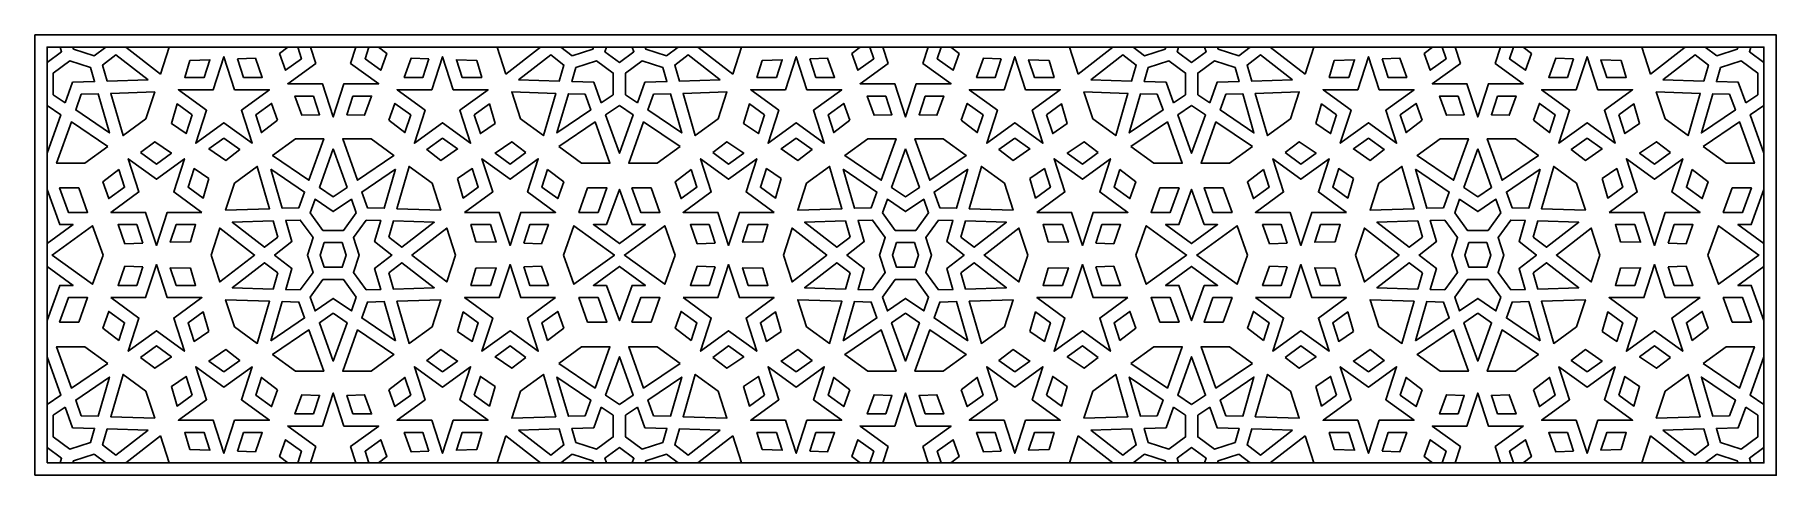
# Model space of a CAD drawing. Header units: millimetres. Extents: x -286 to 1134, y 53 to 412.
import ezdxf

# ---------------------------------------------------------------- set-up
doc = ezdxf.new("R2010")
doc.units = ezdxf.units.MM
doc.layers.get('0').update_dxf_attribs({"color": 1})

msp = doc.modelspace()

# ---------------------------------------------------------------- linework, layer by layer
for points in [[(-286.1, 53), (1133.7, 53), (1133.7, 412), (-286.1, 412)], [(-276.1, 63), (1123.7, 63), (1123.7, 402), (-276.1, 402)], [(-254.5, 400.3), (-255, 402), (-228.3, 402), (-237.6, 394.8)], [(-183.6, 380.1), (-212, 402), (-176.5, 402)], [(-71.8, 402), (-79.8, 402), (-86.5, 396.8), (-81.6, 383.2), (-68.7, 392.6)], [(-24.3, 402), (-28.6, 388.8), (-5.7, 372.1), (-34.1, 372.1), (-42.8, 345.1), (-51.6, 372.1), (-79.9, 372.1), (-57, 388.8), (-61.3, 402)], [(-5.8, 402), (-13.8, 402), (-16.9, 392.6), (-4, 383.2), (0.9, 396.8)], [(98, 380.1), (126.3, 402), (90.9, 402)], [(152, 394.8), (168.8, 400.3), (169.4, 402), (142.7, 402)], [(179.9, 402), (178.7, 398.2), (190.5, 389.6), (202.3, 398.2), (201, 402)], [(229, 394.8), (212.1, 400.3), (211.6, 402), (238.3, 402)], [(283, 380.1), (254.6, 402), (290.1, 402)], [(386.8, 402), (394.8, 402), (397.9, 392.6), (385, 383.2), (380.1, 396.8)], [(405.3, 402), (409.6, 388.8), (386.7, 372.1), (415, 372.1), (423.8, 345.1), (432.5, 372.1), (460.9, 372.1), (438, 388.8), (442.3, 402)], [(452.8, 402), (460.8, 402), (467.5, 396.8), (462.6, 383.2), (449.7, 392.6)], [(564.6, 380.1), (592.9, 402), (557.5, 402)], [(635.4, 400.3), (636, 402), (609.3, 402), (618.6, 394.8)], [(667.6, 402), (668.9, 398.2), (657.1, 389.6), (645.3, 398.2), (646.5, 402)], [(678.7, 400.3), (678.2, 402), (704.9, 402), (695.6, 394.8)], [(749.6, 380.1), (721.2, 402), (756.7, 402)], [(861.4, 402), (853.4, 402), (846.7, 396.8), (851.6, 383.2), (864.5, 392.6)], [(908.9, 402), (904.6, 388.8), (927.5, 372.1), (899.1, 372.1), (890.4, 345.1), (881.6, 372.1), (853.3, 372.1), (876.2, 388.8), (871.9, 402)], [(919.4, 402), (916.3, 392.6), (929.2, 383.2), (934.1, 396.8), (927.4, 402)], [(1031.2, 380.1), (1059.5, 402), (1024.1, 402)], [(1085.2, 394.8), (1102, 400.3), (1102.6, 402), (1075.9, 402)], [(-261.3, 356.6), (-255.3, 373.4), (-237.4, 373.9), (-240.7, 385.3), (-257.5, 390.8), (-271.1, 380.9), (-271.1, 363.2)], [(-193.8, 375.3), (-227.1, 374.3), (-230.9, 387.4), (-220.1, 395.7)], [(-123.2, 367.3), (-131.9, 394.2), (-140.7, 367.3), (-169, 367.3), (-146.1, 350.6), (-154.9, 323.6), (-131.9, 340.3), (-109, 323.6), (-117.7, 350.6), (-94.8, 367.3)], [(-159.8, 391.2), (-143.3, 391.7), (-148, 377.3), (-163.9, 377.3)], [(-120.8, 392.4), (-106.3, 392.9), (-100.7, 377.3), (-115.9, 377.3)], [(37.5, 367.3), (46.3, 394.2), (55.1, 367.3), (83.4, 367.3), (60.5, 350.6), (69.2, 323.6), (46.3, 340.3), (23.4, 323.6), (32.1, 350.6), (9.2, 367.3)], [(35.2, 392.4), (20.7, 392.9), (15.1, 377.3), (30.3, 377.3)], [(74.2, 391.2), (57.6, 391.7), (62.3, 377.3), (78.3, 377.3)], [(108.2, 375.3), (141.5, 374.3), (145.3, 387.4), (134.5, 395.7)], [(175.7, 356.6), (169.6, 373.4), (151.8, 373.9), (155.1, 385.3), (171.9, 390.8), (185.5, 380.9), (185.5, 363.2)], [(205.3, 356.6), (211.3, 373.4), (229.2, 373.9), (225.9, 385.3), (209.1, 390.8), (195.5, 380.9), (195.5, 363.2)], [(272.8, 375.3), (239.5, 374.3), (235.7, 387.4), (246.5, 395.7)], [(343.4, 367.3), (334.7, 394.2), (325.9, 367.3), (297.6, 367.3), (320.5, 350.6), (311.7, 323.6), (334.7, 340.3), (357.6, 323.6), (348.9, 350.6), (371.8, 367.3)], [(306.8, 391.2), (323.3, 391.7), (318.6, 377.3), (302.7, 377.3)], [(345.8, 392.4), (360.3, 392.9), (365.9, 377.3), (350.7, 377.3)], [(504.1, 367.3), (512.9, 394.2), (521.7, 367.3), (550, 367.3), (527.1, 350.6), (535.8, 323.6), (512.9, 340.3), (490, 323.6), (498.7, 350.6), (475.8, 367.3)], [(501.8, 392.4), (487.3, 392.9), (481.7, 377.3), (496.9, 377.3)], [(540.8, 391.2), (524.2, 391.7), (528.9, 377.3), (544.9, 377.3)], [(574.8, 375.3), (608.1, 374.3), (611.9, 387.4), (601.1, 395.7)], [(642.3, 356.6), (636.2, 373.4), (618.4, 373.9), (621.7, 385.3), (638.5, 390.8), (652.1, 380.9), (652.1, 363.2)], [(671.9, 356.6), (677.9, 373.4), (695.8, 373.9), (692.5, 385.3), (675.7, 390.8), (662.1, 380.9), (662.1, 363.2)], [(739.4, 375.3), (706.1, 374.3), (702.3, 387.4), (713.1, 395.7)], [(810, 367.3), (801.3, 394.2), (792.5, 367.3), (764.2, 367.3), (787.1, 350.6), (778.3, 323.6), (801.3, 340.3), (824.2, 323.6), (815.4, 350.6), (838.4, 367.3)], [(773.4, 391.2), (789.9, 391.7), (785.2, 377.3), (769.3, 377.3)], [(812.4, 392.4), (826.9, 392.9), (832.5, 377.3), (817.3, 377.3)], [(970.7, 367.3), (979.5, 394.2), (988.3, 367.3), (1016.6, 367.3), (993.7, 350.6), (1002.4, 323.6), (979.5, 340.3), (956.6, 323.6), (965.3, 350.6), (942.4, 367.3)], [(968.4, 392.4), (953.9, 392.9), (948.3, 377.3), (963.5, 377.3)], [(1007.4, 391.2), (990.8, 391.7), (995.5, 377.3), (1011.5, 377.3)], [(1041.4, 375.3), (1074.7, 374.3), (1078.5, 387.4), (1067.7, 395.7)], [(1108.9, 356.6), (1102.8, 373.4), (1085, 373.9), (1088.3, 385.3), (1105.1, 390.8), (1118.7, 380.9), (1118.7, 363.2)], [(-248.2, 363.6), (-252.8, 350.8), (-225.3, 332.1), (-234.5, 364)], [(-195.5, 343.5), (-214.2, 329.9), (-224.2, 364.3), (-188.4, 365.5)], [(-157.9, 346.8), (-162.8, 331.6), (-174.8, 339.8), (-170.1, 355.7)], [(-88.2, 342.5), (-101.3, 332.3), (-106, 346.8), (-93.1, 356.1)], [(-58.8, 362.1), (-53.9, 346.9), (-68.4, 346.5), (-74, 362.1)], [(-26.8, 362.1), (-31.7, 346.9), (-17.2, 346.5), (-11.6, 362.1)], [(2.6, 342.5), (15.7, 332.3), (20.4, 346.8), (7.5, 356.1)], [(72.2, 346.8), (77.2, 331.6), (89.1, 339.8), (84.5, 355.7)], [(109.9, 343.5), (128.6, 329.9), (138.6, 364.3), (102.7, 365.5)], [(162.5, 363.6), (167.2, 350.8), (139.6, 332.1), (148.9, 364)], [(218.4, 363.6), (213.8, 350.8), (241.3, 332.1), (232.1, 364)], [(271.1, 343.5), (252.4, 329.9), (242.4, 364.3), (278.2, 365.5)], [(308.7, 346.8), (303.8, 331.6), (291.8, 339.8), (296.5, 355.7)], [(378.4, 342.5), (365.3, 332.3), (360.6, 346.8), (373.5, 356.1)], [(407.8, 362.1), (412.7, 346.9), (398.2, 346.5), (392.6, 362.1)], [(439.8, 362.1), (434.9, 346.9), (449.4, 346.5), (455, 362.1)], [(469.2, 342.5), (482.3, 332.3), (487, 346.8), (474.1, 356.1)], [(538.8, 346.8), (543.8, 331.6), (555.7, 339.8), (551.1, 355.7)], [(576.5, 343.5), (595.2, 329.9), (605.2, 364.3), (569.3, 365.5)], [(629.1, 363.6), (633.8, 350.8), (606.2, 332.1), (615.5, 364)], [(685, 363.6), (680.4, 350.8), (707.9, 332.1), (698.7, 364)], [(737.7, 343.5), (719, 329.9), (709, 364.3), (744.8, 365.5)], [(775.3, 346.8), (770.4, 331.6), (758.4, 339.8), (763.1, 355.7)], [(845, 342.5), (831.9, 332.3), (827.2, 346.8), (840.1, 356.1)], [(874.4, 362.1), (879.3, 346.9), (864.8, 346.5), (859.2, 362.1)], [(906.4, 362.1), (901.5, 346.9), (916, 346.5), (921.6, 362.1)], [(935.8, 342.5), (948.9, 332.3), (953.6, 346.8), (940.7, 356.1)], [(1005.4, 346.8), (1010.4, 331.6), (1022.3, 339.8), (1017.7, 355.7)], [(1043.1, 343.5), (1061.8, 329.9), (1071.8, 364.3), (1035.9, 365.5)], [(1095.7, 363.6), (1100.4, 350.8), (1072.8, 332.1), (1082.1, 364)], [(-226.6, 320.9), (-256.3, 341), (-268.4, 307.3), (-245.3, 307.3)], [(141, 320.9), (170.7, 341), (182.8, 307.3), (159.7, 307.3)], [(190.5, 354.5), (201.8, 346.8), (190.5, 315.5), (179.2, 346.8)], [(240, 320.9), (210.3, 341), (198.2, 307.3), (221.3, 307.3)], [(607.6, 320.9), (637.3, 341), (649.4, 307.3), (626.3, 307.3)], [(657.1, 354.5), (645.8, 346.8), (657.1, 315.5), (668.4, 346.8)], [(706.6, 320.9), (676.9, 341), (664.8, 307.3), (687.9, 307.3)], [(1074.2, 320.9), (1103.9, 341), (1116, 307.3), (1092.9, 307.3)], [(-131.9, 327.9), (-119, 318.6), (-130.5, 309.7), (-144.2, 319)], [(-73.6, 327.3), (-50.5, 327.3), (-62.6, 293.5), (-92.3, 313.7)], [(-12, 327.3), (-35.1, 327.3), (-23, 293.5), (6.7, 313.7)], [(46.3, 327.9), (33.4, 318.6), (44.9, 309.7), (58.6, 319)], [(334.7, 327.9), (347.6, 318.6), (336.1, 309.7), (322.4, 319)], [(393, 327.3), (416.1, 327.3), (404, 293.5), (374.3, 313.7)], [(454.6, 327.3), (431.5, 327.3), (443.6, 293.5), (473.3, 313.7)], [(512.9, 327.9), (500, 318.6), (511.5, 309.7), (525.2, 319)], [(801.3, 327.9), (814.2, 318.6), (802.7, 309.7), (789, 319)], [(859.6, 327.3), (882.7, 327.3), (870.6, 293.5), (840.9, 313.7)], [(921.2, 327.3), (898.1, 327.3), (910.2, 293.5), (939.9, 313.7)], [(979.5, 327.9), (966.6, 318.6), (978.1, 309.7), (991.8, 319)], [(-199.9, 316), (-188.4, 324.9), (-174.7, 315.6), (-187, 306.7)], [(-42.8, 319.1), (-54.1, 287.7), (-42.8, 280.1), (-31.5, 287.7)], [(114.3, 316), (102.8, 324.9), (89.1, 315.6), (101.4, 306.7)], [(266.7, 316), (278.2, 324.9), (291.9, 315.6), (279.6, 306.7)], [(423.8, 319.1), (435.1, 287.7), (423.8, 280.1), (412.5, 287.7)], [(580.9, 316), (569.4, 324.9), (555.7, 315.6), (568, 306.7)], [(733.3, 316), (744.8, 324.9), (758.5, 315.6), (746.2, 306.7)], [(890.4, 319.1), (879.1, 287.7), (890.4, 280.1), (901.7, 287.7)], [(1047.5, 316), (1036, 324.9), (1022.3, 315.6), (1034.6, 306.7)], [(-217.6, 302.3), (-212.9, 287.8), (-225.8, 278.5), (-230.7, 292.1)], [(-149.9, 267.3), (-178.2, 267.3), (-187, 240.4), (-195.8, 267.3), (-224.1, 267.3), (-201.2, 284), (-209.9, 311), (-187, 294.3), (-164.1, 311), (-172.8, 284)], [(-144.2, 294.8), (-148.8, 278.9), (-161.1, 287.8), (-156.1, 303)], [(-123.4, 291.1), (-130.6, 269.1), (-94.7, 270.2), (-104.7, 304.7)], [(-93.7, 302.5), (-84.4, 270.6), (-70.8, 271), (-66.1, 283.8)], [(8, 302.5), (-1.2, 270.6), (-14.9, 271), (-19.5, 283.8)], [(37.8, 291.1), (44.9, 269.1), (9.1, 270.2), (19.1, 304.7)], [(58.5, 294.8), (63.2, 278.9), (75.4, 287.8), (70.5, 303)], [(64.3, 267.3), (92.6, 267.3), (101.4, 240.4), (110.1, 267.3), (138.5, 267.3), (115.6, 284), (124.3, 311), (101.4, 294.3), (78.4, 311), (87.2, 284)], [(132, 302.3), (127.3, 287.8), (140.2, 278.5), (145.1, 292.1)], [(249, 302.3), (253.7, 287.8), (240.8, 278.5), (235.9, 292.1)], [(316.7, 267.3), (288.4, 267.3), (279.6, 240.4), (270.8, 267.3), (242.5, 267.3), (265.4, 284), (256.7, 311), (279.6, 294.3), (302.5, 311), (293.8, 284)], [(322.4, 294.8), (317.8, 278.9), (305.5, 287.8), (310.5, 303)], [(343.2, 291.1), (336, 269.1), (371.9, 270.2), (361.9, 304.7)], [(372.9, 302.5), (382.2, 270.6), (395.8, 271), (400.5, 283.8)], [(474.6, 302.5), (465.4, 270.6), (451.7, 271), (447.1, 283.8)], [(504.4, 291.1), (511.5, 269.1), (475.7, 270.2), (485.7, 304.7)], [(525.1, 294.8), (529.8, 278.9), (542, 287.8), (537.1, 303)], [(530.9, 267.3), (559.2, 267.3), (568, 240.4), (576.7, 267.3), (605.1, 267.3), (582.2, 284), (590.9, 311), (568, 294.3), (545, 311), (553.8, 284)], [(598.6, 302.3), (593.9, 287.8), (606.8, 278.5), (611.7, 292.1)], [(715.6, 302.3), (720.3, 287.8), (707.4, 278.5), (702.5, 292.1)], [(783.3, 267.3), (755, 267.3), (746.2, 240.4), (737.4, 267.3), (709.1, 267.3), (732, 284), (723.3, 311), (746.2, 294.3), (769.1, 311), (760.4, 284)], [(789, 294.8), (784.4, 278.9), (772.1, 287.8), (777.1, 303)], [(809.8, 291.1), (802.6, 269.1), (838.5, 270.2), (828.5, 304.7)], [(839.5, 302.5), (848.8, 270.6), (862.4, 271), (867.1, 283.8)], [(941.2, 302.5), (932, 270.6), (918.3, 271), (913.7, 283.8)], [(971, 291.1), (978.1, 269.1), (942.3, 270.2), (952.3, 304.7)], [(991.7, 294.8), (996.4, 278.9), (1008.6, 287.8), (1003.7, 303)], [(997.5, 267.3), (1025.8, 267.3), (1034.6, 240.4), (1043.3, 267.3), (1071.7, 267.3), (1048.7, 284), (1057.5, 311), (1034.6, 294.3), (1011.6, 311), (1020.4, 284)], [(1065.2, 302.3), (1060.5, 287.8), (1073.4, 278.5), (1078.3, 292.1)], [(-250.3, 287.3), (-265.9, 287.3), (-258.7, 267.3), (-243.1, 267.3)], [(164.6, 287.3), (180.3, 287.3), (173.1, 267.3), (157.5, 267.3)], [(180.1, 257.3), (169.3, 257.3), (190.5, 241.9), (211.7, 257.3), (200.8, 257.3), (190.5, 286)], [(216.3, 287.3), (200.7, 287.3), (207.9, 267.3), (223.5, 267.3)], [(631.2, 287.3), (646.9, 287.3), (639.7, 267.3), (624, 267.3)], [(667.4, 257.3), (678.3, 257.3), (657.1, 241.9), (635.9, 257.3), (646.7, 257.3), (657.1, 286)], [(682.9, 287.3), (667.3, 287.3), (674.5, 267.3), (690.1, 267.3)], [(1097.8, 287.3), (1113.5, 287.3), (1106.3, 267.3), (1090.6, 267.3)], [(-24, 266.9), (-28, 278), (-42.8, 268), (-57.6, 278), (-61.6, 266.9), (-51.2, 252.6), (-34.4, 252.6)], [(405, 266.9), (409, 278), (423.8, 268), (438.6, 278), (442.6, 266.9), (432.2, 252.6), (415.4, 252.6)], [(909.2, 266.9), (905.2, 278), (890.4, 268), (875.6, 278), (871.6, 266.9), (882, 252.6), (898.8, 252.6)], [(-230.5, 232.5), (-239.1, 208.7), (-272, 232.5), (-239.1, 256.4)], [(-198.1, 242.2), (-212.6, 241.7), (-218.2, 257.3), (-203, 257.3)], [(-171, 257.3), (-155, 257.3), (-159.1, 243.4), (-175.7, 242.9)], [(-88, 247.2), (-98.8, 238.9), (-125.1, 259.3), (-91.8, 260.3)], [(-69.7, 204.1), (-59.3, 218.4), (-63.9, 232.5), (-59.3, 246.7), (-69.7, 261), (-81.5, 260.7), (-76.5, 243.5), (-90.6, 232.5), (-76.5, 221.6), (-81.5, 204.4)], [(-15.9, 204.1), (-26.3, 218.4), (-21.7, 232.5), (-26.3, 246.7), (-15.9, 261), (-4.1, 260.7), (-9.1, 243.5), (5, 232.5), (-9.1, 221.6), (-4.1, 204.4)], [(2.4, 247.2), (13.2, 238.9), (39.5, 259.3), (6.2, 260.3)], [(85.3, 257.3), (69.4, 257.3), (73.5, 243.4), (90, 242.9)], [(112.5, 242.2), (127, 241.7), (132.6, 257.3), (117.4, 257.3)], [(144.9, 232.5), (153.5, 208.7), (186.4, 232.5), (153.5, 256.4)], [(236.1, 232.5), (227.5, 208.7), (194.6, 232.5), (227.5, 256.4)], [(268.5, 242.2), (254, 241.7), (248.4, 257.3), (263.6, 257.3)], [(295.6, 257.3), (311.6, 257.3), (307.5, 243.4), (290.9, 242.9)], [(378.6, 247.2), (367.8, 238.9), (341.5, 259.3), (374.8, 260.3)], [(396.9, 204.1), (407.3, 218.4), (402.7, 232.5), (407.3, 246.7), (396.9, 261), (385.1, 260.7), (390.1, 243.5), (376, 232.5), (390.1, 221.6), (385.1, 204.4)], [(450.7, 204.1), (440.3, 218.4), (444.9, 232.5), (440.3, 246.7), (450.7, 261), (462.5, 260.7), (457.5, 243.5), (471.6, 232.5), (457.5, 221.6), (462.5, 204.4)], [(469, 247.2), (479.8, 238.9), (506.1, 259.3), (472.8, 260.3)], [(551.9, 257.3), (536, 257.3), (540.1, 243.4), (556.6, 242.9)], [(579.1, 242.2), (593.6, 241.7), (599.2, 257.3), (584, 257.3)], [(611.5, 232.5), (620.1, 208.7), (653, 232.5), (620.1, 256.4)], [(702.7, 232.5), (694.1, 208.7), (661.2, 232.5), (694.1, 256.4)], [(735.1, 242.2), (720.6, 241.7), (715, 257.3), (730.2, 257.3)], [(762.2, 257.3), (778.2, 257.3), (774.1, 243.4), (757.5, 242.9)], [(845.2, 247.2), (834.4, 238.9), (808.1, 259.3), (841.4, 260.3)], [(863.5, 204.1), (873.9, 218.4), (869.3, 232.5), (873.9, 246.7), (863.5, 261), (851.7, 260.7), (856.7, 243.5), (842.6, 232.5), (856.7, 221.6), (851.7, 204.4)], [(917.3, 204.1), (906.9, 218.4), (911.5, 232.5), (906.9, 246.7), (917.3, 261), (929.1, 260.7), (924.1, 243.5), (938.2, 232.5), (924.1, 221.6), (929.1, 204.4)], [(935.6, 247.2), (946.4, 238.9), (972.7, 259.3), (939.4, 260.3)], [(1018.5, 257.3), (1002.6, 257.3), (1006.7, 243.4), (1023.2, 242.9)], [(1045.7, 242.2), (1060.2, 241.7), (1065.8, 257.3), (1050.6, 257.3)], [(1078.1, 232.5), (1086.7, 208.7), (1119.6, 232.5), (1086.7, 256.4)], [(-142.4, 232.5), (-135.3, 210.6), (-107, 232.5), (-135.3, 254.5)], [(-35.5, 242.6), (-32.3, 232.5), (-35.5, 222.5), (-50.1, 222.5), (-53.4, 232.5), (-50.1, 242.6)], [(56.8, 232.5), (49.7, 210.6), (21.3, 232.5), (49.7, 254.5)], [(324.2, 232.5), (331.3, 210.6), (359.6, 232.5), (331.3, 254.5)], [(416.5, 242.6), (413.2, 232.5), (416.5, 222.5), (431.1, 222.5), (434.3, 232.5), (431.1, 242.6)], [(523.4, 232.5), (516.3, 210.6), (487.9, 232.5), (516.3, 254.5)], [(790.8, 232.5), (797.9, 210.6), (826.2, 232.5), (797.9, 254.5)], [(897.7, 242.6), (900.9, 232.5), (897.7, 222.5), (883.1, 222.5), (879.8, 232.5), (883.1, 242.6)], [(990, 232.5), (982.9, 210.6), (954.5, 232.5), (982.9, 254.5)], [(-224.1, 197.8), (-195.8, 197.8), (-187, 224.7), (-178.2, 197.8), (-149.9, 197.8), (-172.8, 181.1), (-164.1, 154.1), (-187, 170.8), (-209.9, 154.1), (-201.2, 181.1)], [(-198.1, 222.9), (-212.6, 223.4), (-218.2, 207.8), (-203, 207.8)], [(-171, 207.8), (-155, 207.8), (-159.1, 221.7), (-175.7, 222.2)], [(-88, 217.9), (-98.8, 226.2), (-125.1, 205.8), (-91.8, 204.8)], [(2.4, 217.9), (13.2, 226.2), (39.5, 205.8), (6.2, 204.8)], [(138.5, 197.8), (110.1, 197.8), (101.4, 224.7), (92.6, 197.8), (64.3, 197.8), (87.2, 181.1), (78.4, 154.1), (101.4, 170.8), (124.3, 154.1), (115.6, 181.1)], [(85.3, 207.8), (69.4, 207.8), (73.5, 221.7), (90, 222.2)], [(112.5, 222.9), (127, 223.4), (132.6, 207.8), (117.4, 207.8)], [(180.1, 207.8), (169.3, 207.8), (190.5, 223.2), (211.7, 207.8), (200.8, 207.8), (190.5, 179.1)], [(242.5, 197.8), (270.8, 197.8), (279.6, 224.7), (288.4, 197.8), (316.7, 197.8), (293.8, 181.1), (302.5, 154.1), (279.6, 170.8), (256.7, 154.1), (265.4, 181.1)], [(268.5, 222.9), (254, 223.4), (248.4, 207.8), (263.6, 207.8)], [(295.6, 207.8), (311.6, 207.8), (307.5, 221.7), (290.9, 222.2)], [(378.6, 217.9), (367.8, 226.2), (341.5, 205.8), (374.8, 204.8)], [(469, 217.9), (479.8, 226.2), (506.1, 205.8), (472.8, 204.8)], [(605.1, 197.8), (576.7, 197.8), (568, 224.7), (559.2, 197.8), (530.9, 197.8), (553.8, 181.1), (545, 154.1), (568, 170.8), (590.9, 154.1), (582.2, 181.1)], [(551.9, 207.8), (536, 207.8), (540.1, 221.7), (556.6, 222.2)], [(579.1, 222.9), (593.6, 223.4), (599.2, 207.8), (584, 207.8)], [(667.4, 207.8), (678.3, 207.8), (657.1, 223.2), (635.9, 207.8), (646.7, 207.8), (657.1, 179.1)], [(709.1, 197.8), (737.4, 197.8), (746.2, 224.7), (755, 197.8), (783.3, 197.8), (760.4, 181.1), (769.1, 154.1), (746.2, 170.8), (723.3, 154.1), (732, 181.1)], [(735.1, 222.9), (720.6, 223.4), (715, 207.8), (730.2, 207.8)], [(762.2, 207.8), (778.2, 207.8), (774.1, 221.7), (757.5, 222.2)], [(845.2, 217.9), (834.4, 226.2), (808.1, 205.8), (841.4, 204.8)], [(935.6, 217.9), (946.4, 226.2), (972.7, 205.8), (939.4, 204.8)], [(1071.7, 197.8), (1043.3, 197.8), (1034.6, 224.7), (1025.8, 197.8), (997.5, 197.8), (1020.4, 181.1), (1011.6, 154.1), (1034.6, 170.8), (1057.5, 154.1), (1048.7, 181.1)], [(1018.5, 207.8), (1002.6, 207.8), (1006.7, 221.7), (1023.2, 222.2)], [(1045.7, 222.9), (1060.2, 223.4), (1065.8, 207.8), (1050.6, 207.8)], [(-24, 198.2), (-28, 187), (-42.8, 197.1), (-57.6, 187), (-61.6, 198.2), (-51.2, 212.5), (-34.4, 212.5)], [(405, 198.2), (409, 187), (423.8, 197.1), (438.6, 187), (442.6, 198.2), (432.2, 212.5), (415.4, 212.5)], [(909.2, 198.2), (905.2, 187), (890.4, 197.1), (875.6, 187), (871.6, 198.2), (882, 212.5), (898.8, 212.5)], [(-250.3, 177.8), (-265.9, 177.8), (-258.7, 197.8), (-243.1, 197.8)], [(-217.6, 162.8), (-212.9, 177.3), (-225.8, 186.6), (-230.7, 173)], [(-144.2, 170.3), (-148.8, 186.2), (-161.1, 177.3), (-156.1, 162.1)], [(-123.4, 174), (-130.6, 196), (-94.7, 194.8), (-104.7, 160.4)], [(-93.7, 162.5), (-84.4, 194.5), (-70.8, 194.1), (-66.1, 181.2)], [(-42.8, 185), (-31.5, 177.3), (-42.8, 146), (-54.1, 177.3)], [(8, 162.5), (-1.2, 194.5), (-14.9, 194.1), (-19.5, 181.2)], [(37.8, 174), (44.9, 196), (9.1, 194.8), (19.1, 160.4)], [(58.5, 170.3), (63.2, 186.2), (75.4, 177.3), (70.5, 162.1)], [(132, 162.8), (127.3, 177.3), (140.2, 186.6), (145.1, 173)], [(164.6, 177.8), (180.3, 177.8), (173.1, 197.8), (157.5, 197.8)], [(216.3, 177.8), (200.7, 177.8), (207.9, 197.8), (223.5, 197.8)], [(249, 162.8), (253.7, 177.3), (240.8, 186.6), (235.9, 173)], [(322.4, 170.3), (317.8, 186.2), (305.5, 177.3), (310.5, 162.1)], [(343.2, 174), (336, 196), (371.9, 194.8), (361.9, 160.4)], [(372.9, 162.5), (382.2, 194.5), (395.8, 194.1), (400.5, 181.2)], [(423.8, 185), (412.5, 177.3), (423.8, 146), (435.1, 177.3)], [(474.6, 162.5), (465.4, 194.5), (451.7, 194.1), (447.1, 181.2)], [(504.4, 174), (511.5, 196), (475.7, 194.8), (485.7, 160.4)], [(525.1, 170.3), (529.8, 186.2), (542, 177.3), (537.1, 162.1)], [(598.6, 162.8), (593.9, 177.3), (606.8, 186.6), (611.7, 173)], [(631.2, 177.8), (646.9, 177.8), (639.7, 197.8), (624, 197.8)], [(682.9, 177.8), (667.3, 177.8), (674.5, 197.8), (690.1, 197.8)], [(715.6, 162.8), (720.3, 177.3), (707.4, 186.6), (702.5, 173)], [(789, 170.3), (784.4, 186.2), (772.1, 177.3), (777.1, 162.1)], [(809.8, 174), (802.6, 196), (838.5, 194.8), (828.5, 160.4)], [(839.5, 162.5), (848.8, 194.5), (862.4, 194.1), (867.1, 181.2)], [(890.4, 185), (901.7, 177.3), (890.4, 146), (879.1, 177.3)], [(941.2, 162.5), (932, 194.5), (918.3, 194.1), (913.7, 181.2)], [(971, 174), (978.1, 196), (942.3, 194.8), (952.3, 160.4)], [(991.7, 170.3), (996.4, 186.2), (1008.6, 177.3), (1003.7, 162.1)], [(1065.2, 162.8), (1060.5, 177.3), (1073.4, 186.6), (1078.3, 173)], [(1097.8, 177.8), (1113.5, 177.8), (1106.3, 197.8), (1090.6, 197.8)], [(-73.6, 137.8), (-50.5, 137.8), (-62.6, 171.5), (-92.3, 151.4)], [(-12, 137.8), (-35.1, 137.8), (-23, 171.5), (6.7, 151.4)], [(393, 137.8), (416.1, 137.8), (404, 171.5), (374.3, 151.4)], [(454.6, 137.8), (431.5, 137.8), (443.6, 171.5), (473.3, 151.4)], [(859.6, 137.8), (882.7, 137.8), (870.6, 171.5), (840.9, 151.4)], [(921.2, 137.8), (898.1, 137.8), (910.2, 171.5), (939.9, 151.4)], [(-226.6, 144.2), (-256.3, 124), (-268.4, 157.8), (-245.3, 157.8)], [(-199.9, 149.1), (-188.4, 140.2), (-174.7, 149.5), (-187, 158.4)], [(114.3, 149.1), (102.8, 140.2), (89.1, 149.5), (101.4, 158.4)], [(141, 144.2), (170.7, 124), (182.8, 157.8), (159.7, 157.8)], [(240, 144.2), (210.3, 124), (198.2, 157.8), (221.3, 157.8)], [(266.7, 149.1), (278.2, 140.2), (291.9, 149.5), (279.6, 158.4)], [(580.9, 149.1), (569.4, 140.2), (555.7, 149.5), (568, 158.4)], [(607.6, 144.2), (637.3, 124), (649.4, 157.8), (626.3, 157.8)], [(706.6, 144.2), (676.9, 124), (664.8, 157.8), (687.9, 157.8)], [(733.3, 149.1), (744.8, 140.2), (758.5, 149.5), (746.2, 158.4)], [(1047.5, 149.1), (1036, 140.2), (1022.3, 149.5), (1034.6, 158.4)], [(1074.2, 144.2), (1103.9, 124), (1116, 157.8), (1092.9, 157.8)], [(-131.9, 137.2), (-119, 146.5), (-130.5, 155.4), (-144.2, 146.1)], [(46.3, 137.2), (33.4, 146.5), (44.9, 155.4), (58.6, 146.1)], [(190.5, 110.6), (201.8, 118.2), (190.5, 149.6), (179.2, 118.2)], [(334.7, 137.2), (347.6, 146.5), (336.1, 155.4), (322.4, 146.1)], [(512.9, 137.2), (500, 146.5), (511.5, 155.4), (525.2, 146.1)], [(657.1, 110.6), (645.8, 118.2), (657.1, 149.6), (668.4, 118.2)], [(801.3, 137.2), (814.2, 146.5), (802.7, 155.4), (789, 146.1)], [(979.5, 137.2), (966.6, 146.5), (978.1, 155.4), (991.8, 146.1)], [(-248.2, 101.5), (-252.8, 114.3), (-225.3, 133), (-234.5, 101.1)], [(-195.5, 121.6), (-214.2, 135.2), (-224.2, 100.7), (-188.4, 99.6)], [(-157.9, 118.3), (-162.8, 133.5), (-174.8, 125.3), (-170.1, 109.4)], [(-123.2, 97.8), (-131.9, 70.9), (-140.7, 97.8), (-169, 97.8), (-146.1, 114.5), (-154.9, 141.5), (-131.9, 124.8), (-109, 141.5), (-117.7, 114.5), (-94.8, 97.8)], [(-88.2, 122.6), (-101.3, 132.8), (-106, 118.3), (-93.1, 108.9)], [(2.6, 122.6), (15.7, 132.8), (20.4, 118.3), (7.5, 108.9)], [(37.5, 97.8), (46.3, 70.9), (55.1, 97.8), (83.4, 97.8), (60.5, 114.5), (69.2, 141.5), (46.3, 124.8), (23.4, 141.5), (32.1, 114.5), (9.2, 97.8)], [(72.2, 118.3), (77.2, 133.5), (89.1, 125.3), (84.5, 109.4)], [(109.9, 121.6), (128.6, 135.2), (138.6, 100.7), (102.7, 99.6)], [(162.5, 101.5), (167.2, 114.3), (139.6, 133), (148.9, 101.1)], [(218.4, 101.5), (213.8, 114.3), (241.3, 133), (232.1, 101.1)], [(271.1, 121.6), (252.4, 135.2), (242.4, 100.7), (278.2, 99.6)], [(308.7, 118.3), (303.8, 133.5), (291.8, 125.3), (296.5, 109.4)], [(343.4, 97.8), (334.7, 70.9), (325.9, 97.8), (297.6, 97.8), (320.5, 114.5), (311.7, 141.5), (334.7, 124.8), (357.6, 141.5), (348.9, 114.5), (371.8, 97.8)], [(378.4, 122.6), (365.3, 132.8), (360.6, 118.3), (373.5, 108.9)], [(469.2, 122.6), (482.3, 132.8), (487, 118.3), (474.1, 108.9)], [(504.1, 97.8), (512.9, 70.9), (521.7, 97.8), (550, 97.8), (527.1, 114.5), (535.8, 141.5), (512.9, 124.8), (490, 141.5), (498.7, 114.5), (475.8, 97.8)], [(538.8, 118.3), (543.8, 133.5), (555.7, 125.3), (551.1, 109.4)], [(576.5, 121.6), (595.2, 135.2), (605.2, 100.7), (569.3, 99.6)], [(629.1, 101.5), (633.8, 114.3), (606.2, 133), (615.5, 101.1)], [(685, 101.5), (680.4, 114.3), (707.9, 133), (698.7, 101.1)], [(737.7, 121.6), (719, 135.2), (709, 100.7), (744.8, 99.6)], [(775.3, 118.3), (770.4, 133.5), (758.4, 125.3), (763.1, 109.4)], [(810, 97.8), (801.3, 70.9), (792.5, 97.8), (764.2, 97.8), (787.1, 114.5), (778.3, 141.5), (801.3, 124.8), (824.2, 141.5), (815.4, 114.5), (838.4, 97.8)], [(845, 122.6), (831.9, 132.8), (827.2, 118.3), (840.1, 108.9)], [(935.8, 122.6), (948.9, 132.8), (953.6, 118.3), (940.7, 108.9)], [(970.7, 97.8), (979.5, 70.9), (988.3, 97.8), (1016.6, 97.8), (993.7, 114.5), (1002.4, 141.5), (979.5, 124.8), (956.6, 141.5), (965.3, 114.5), (942.4, 97.8)], [(1005.4, 118.3), (1010.4, 133.5), (1022.3, 125.3), (1017.7, 109.4)], [(1043.1, 121.6), (1061.8, 135.2), (1071.8, 100.7), (1035.9, 99.6)], [(1095.7, 101.5), (1100.4, 114.3), (1072.8, 133), (1082.1, 101.1)], [(-24.3, 63), (-28.6, 76.3), (-5.7, 93), (-34.1, 93), (-42.8, 120), (-51.6, 93), (-79.9, 93), (-57, 76.3), (-61.3, 63)], [(-58.8, 103), (-53.9, 118.1), (-68.4, 118.6), (-74, 103)], [(-26.8, 103), (-31.7, 118.1), (-17.2, 118.6), (-11.6, 103)], [(405.3, 63), (409.6, 76.3), (386.7, 93), (415, 93), (423.8, 120), (432.5, 93), (460.9, 93), (438, 76.3), (442.3, 63)], [(407.8, 103), (412.7, 118.1), (398.2, 118.6), (392.6, 103)], [(439.8, 103), (434.9, 118.1), (449.4, 118.6), (455, 103)], [(908.9, 63), (904.6, 76.3), (927.5, 93), (899.1, 93), (890.4, 120), (881.6, 93), (853.3, 93), (876.2, 76.3), (871.9, 63)], [(874.4, 103), (879.3, 118.1), (864.8, 118.6), (859.2, 103)], [(906.4, 103), (901.5, 118.1), (916, 118.6), (921.6, 103)], [(-261.3, 108.5), (-255.3, 91.7), (-237.4, 91.2), (-240.7, 79.8), (-257.5, 74.3), (-271.1, 84.2), (-271.1, 101.9)], [(175.7, 108.5), (169.6, 91.7), (151.8, 91.2), (155.1, 79.8), (171.9, 74.3), (185.5, 84.2), (185.5, 101.9)], [(205.3, 108.5), (211.3, 91.7), (229.2, 91.2), (225.9, 79.8), (209.1, 74.3), (195.5, 84.2), (195.5, 101.9)], [(642.3, 108.5), (636.2, 91.7), (618.4, 91.2), (621.7, 79.8), (638.5, 74.3), (652.1, 84.2), (652.1, 101.9)], [(671.9, 108.5), (677.9, 91.7), (695.8, 91.2), (692.5, 79.8), (675.7, 74.3), (662.1, 84.2), (662.1, 101.9)], [(1108.9, 108.5), (1102.8, 91.7), (1085, 91.2), (1088.3, 79.8), (1105.1, 74.3), (1118.7, 84.2), (1118.7, 101.9)], [(-193.8, 89.8), (-227.1, 90.8), (-230.9, 77.7), (-220.1, 69.4)], [(-159.8, 73.9), (-143.3, 73.4), (-148, 87.8), (-163.9, 87.8)], [(-120.8, 72.7), (-106.3, 72.2), (-100.7, 87.8), (-115.9, 87.8)], [(35.2, 72.7), (20.7, 72.2), (15.1, 87.8), (30.3, 87.8)], [(74.2, 73.9), (57.6, 73.4), (62.3, 87.8), (78.3, 87.8)], [(108.2, 89.8), (141.5, 90.8), (145.3, 77.7), (134.5, 69.4)], [(272.8, 89.8), (239.5, 90.8), (235.7, 77.7), (246.5, 69.4)], [(306.8, 73.9), (323.3, 73.4), (318.6, 87.8), (302.7, 87.8)], [(345.8, 72.7), (360.3, 72.2), (365.9, 87.8), (350.7, 87.8)], [(501.8, 72.7), (487.3, 72.2), (481.7, 87.8), (496.9, 87.8)], [(540.8, 73.9), (524.2, 73.4), (528.9, 87.8), (544.9, 87.8)], [(574.8, 89.8), (608.1, 90.8), (611.9, 77.7), (601.1, 69.4)], [(739.4, 89.8), (706.1, 90.8), (702.3, 77.7), (713.1, 69.4)], [(773.4, 73.9), (789.9, 73.4), (785.2, 87.8), (769.3, 87.8)], [(812.4, 72.7), (826.9, 72.2), (832.5, 87.8), (817.3, 87.8)], [(968.4, 72.7), (953.9, 72.2), (948.3, 87.8), (963.5, 87.8)], [(1007.4, 73.9), (990.8, 73.4), (995.5, 87.8), (1011.5, 87.8)], [(1041.4, 89.8), (1074.7, 90.8), (1078.5, 77.7), (1067.7, 69.4)], [(-183.6, 85), (-212, 63), (-176.5, 63)], [(-71.8, 63), (-79.8, 63), (-86.5, 68.2), (-81.6, 81.9), (-68.7, 72.5)], [(-5.8, 63), (-13.8, 63), (-16.9, 72.5), (-4, 81.9), (0.9, 68.2)], [(98, 85), (126.3, 63), (90.9, 63)], [(179.9, 63), (178.7, 66.9), (190.5, 75.5), (202.3, 66.9), (201, 63)], [(283, 85), (254.6, 63), (290.1, 63)], [(386.8, 63), (394.8, 63), (397.9, 72.5), (385, 81.9), (380.1, 68.2)], [(452.8, 63), (460.8, 63), (467.5, 68.2), (462.6, 81.9), (449.7, 72.5)], [(564.6, 85), (592.9, 63), (557.5, 63)], [(667.6, 63), (668.9, 66.9), (657.1, 75.5), (645.3, 66.9), (646.5, 63)], [(749.6, 85), (721.2, 63), (756.7, 63)], [(861.4, 63), (853.4, 63), (846.7, 68.2), (851.6, 81.9), (864.5, 72.5)], [(919.4, 63), (916.3, 72.5), (929.2, 81.9), (934.1, 68.2), (927.4, 63)], [(1031.2, 85), (1059.5, 63), (1024.1, 63)], [(-237.6, 70.3), (-254.5, 64.8), (-255, 63), (-228.3, 63)], [(152, 70.3), (168.8, 64.8), (169.4, 63), (142.7, 63)], [(229, 70.3), (212.1, 64.8), (211.6, 63), (238.3, 63)], [(618.6, 70.3), (635.4, 64.8), (636, 63), (609.3, 63)], [(695.6, 70.3), (678.7, 64.8), (678.2, 63), (704.9, 63)], [(1085.2, 70.3), (1102, 64.8), (1102.6, 63), (1075.9, 63)]]:
    msp.add_lwpolyline(points, close=True)
for points in [[(-276.1, 402), (-265.5, 402), (-264.3, 398.2), (-276.1, 389.6)], [(1123.7, 402), (1113.1, 402), (1111.9, 398.2), (1123.7, 389.6)], [(-276.1, 315.5), (-264.8, 346.8), (-276.1, 354.5)], [(1123.7, 315.5), (1112.4, 346.8), (1123.7, 354.5)], [(-276.1, 286), (-265.8, 257.3), (-254.9, 257.3), (-276.1, 241.9)], [(1123.7, 286), (1113.3, 257.3), (1102.5, 257.3), (1123.7, 241.9)], [(-276.1, 179.1), (-265.8, 207.8), (-254.9, 207.8), (-276.1, 223.2)], [(1123.7, 179.1), (1113.3, 207.8), (1102.5, 207.8), (1123.7, 223.2)], [(-276.1, 149.6), (-264.8, 118.2), (-276.1, 110.6)], [(1123.7, 149.6), (1112.4, 118.2), (1123.7, 110.6)], [(-276.1, 63), (-265.5, 63), (-264.3, 66.9), (-276.1, 75.5)], [(1123.7, 63), (1113.1, 63), (1111.9, 66.9), (1123.7, 75.5)]]:
    msp.add_lwpolyline(points)

doc.saveas('drawing.dxf')
